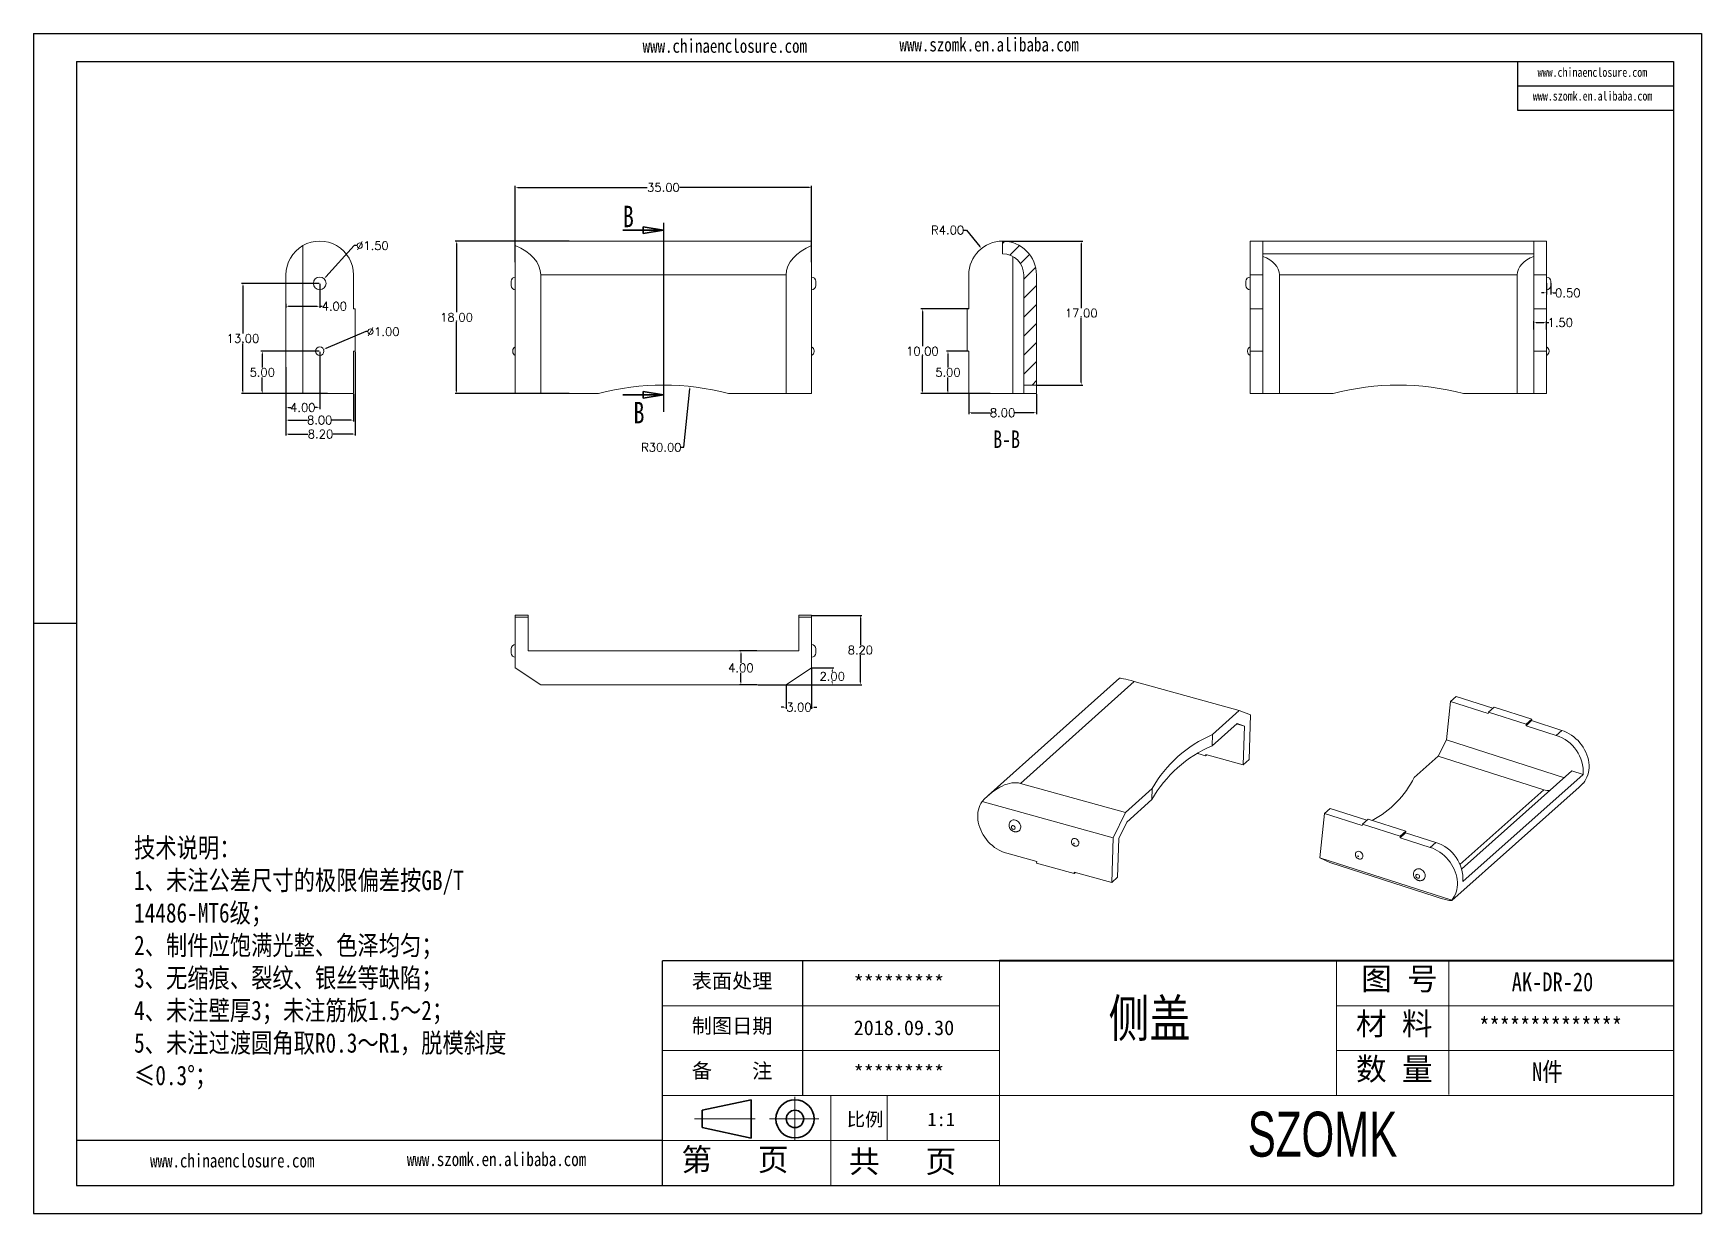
# Model space of a CAD drawing. Header units: inches. Extents: x 3261 to 5228, y 1126 to 1502.
# Drawn here: x 4699.9 to 4896.9, y 1125.7 to 1265 of the extents above; entities that cross this region are included whole.
import ezdxf

# ---------------------------------------------------------------- set-up
doc = ezdxf.new("R2010")
doc.units = ezdxf.units.IN
doc.header["$LTSCALE"] = 15
doc.linetypes.add('CENTER2', pattern=[28.575, 19.05, -3.175, 3.175, -3.175])
doc.layers.add('文字', color=81, linetype='Continuous')
for name, color, linetype, lineweight in [('粗实线', 7, 'Continuous', 30), ('细实线', 3, 'Continuous', 9), ('细点划线', 2, 'CENTER2', 9)]:
    doc.layers.add(name, color=color, linetype=linetype, lineweight=lineweight)
doc.styles.add('SLDTEXTSTYLE0', font='TXT', dxfattribs={"width": 0.75})
doc.styles.get("Standard").update_dxf_attribs({"font": 'txt', "bigfont": 'gbcbig.shx'})
doc.styles.add('宋体', font='', dxfattribs={"width": 0.8, "height": 3.5})
doc.styles.add('长仿宋', font='', dxfattribs={"width": 0.7, "height": 4})
doc.styles.get('宋体').set_extended_font_data('SimSun')
doc.styles.get('长仿宋').set_extended_font_data('SimSun')
doc.dimstyles.new('1.5', dxfattribs={"dimtxt": 1, "dimasz": 0.3, "dimexe": 0.18, "dimexo": 0.0625, "dimgap": 0.09, "dimtad": 0, "dimtih": 1, "dimtoh": 1, "dimzin": 0, "dimdsep": 46, "dimtxsty": 'Standard', "dimcen": 0, "dimadec": 0, "dimazin": 2, "dimtfac": 1, "dimtofl": 0, "dimtmove": 0, "dimatfit": 3, "dimfxl": 1, "dimtolj": 1, "dimtzin": 0, "dimarcsym": 0})

# ---------------------------------------------------------------- blocks, each defined once
blk = doc.blocks.new('_CLOSED')
at = {"color": 0, "linetype": 'ByBlock', "lineweight": -2}
for p, q in [((-1, 0.166667), (0, 0)), ((-1, 0.166667), (-1, -0.166667)), ((0, 0), (-1, -0.166667)), ((0, 0), (-1, 0))]:
    blk.add_line(p, q, dxfattribs=at)
blk = doc.blocks.new('*D128')
at = {"color": 0, "lineweight": -2}
for p, q in [((4776.68, 1216.13), (4777.4, 1223.02)), ((4776.38, 1216.13), (4776.68, 1216.13))]:
    blk.add_line(p, q, dxfattribs=at)
at = {"color": 0}
blk.add_solid([(4777.35, 1223.02), (4777.45, 1223.01), (4777.43, 1223.32)], dxfattribs=at)
at = {"layer": 'Defpoints', "color": 0}
for p in [(4777.43, 1223.32), (4774.29, 1193.48)]:
    blk.add_point(p, dxfattribs=at)
at = {"color": 0, "insert": (4774.04, 1216.13), "char_height": 1, "attachment_point": 5}
blk.add_mtext('\\A1;R30.00', dxfattribs=at)
blk = doc.blocks.new('*D130')
at = {"color": 0, "lineweight": -2}
for p, q in [((4763.14, 1240.48), (4749.67, 1240.48)), ((4749.85, 1240.18), (4749.85, 1232.07)), ((4749.85, 1222.78), (4749.85, 1230.89)), ((4763.14, 1222.48), (4749.67, 1222.48))]:
    blk.add_line(p, q, dxfattribs=at)
at = {"color": 0}
for points in [[(4749.8, 1240.18), (4749.9, 1240.18), (4749.85, 1240.48)], [(4749.8, 1222.78), (4749.9, 1222.78), (4749.85, 1222.48)]]:
    blk.add_solid(points, dxfattribs=at)
at = {"layer": 'Defpoints', "color": 0}
for p in [(4749.85, 1240.48), (4763.2, 1240.48), (4763.2, 1222.48)]:
    blk.add_point(p, dxfattribs=at)
at = {"color": 0, "insert": (4749.85, 1231.48), "char_height": 1, "attachment_point": 5}
blk.add_mtext('\\A1;18.00', dxfattribs=at)
blk = doc.blocks.new('*D131')
at = {"color": 0, "lineweight": -2}
for p, q in [((4756.79, 1238), (4756.79, 1247)), ((4757.09, 1246.82), (4772.37, 1246.82)), ((4791.49, 1246.82), (4776.21, 1246.82)), ((4791.79, 1238), (4791.79, 1247))]:
    blk.add_line(p, q, dxfattribs=at)
at = {"color": 0}
for points in [[(4757.09, 1246.87), (4757.09, 1246.77), (4756.79, 1246.82)], [(4791.49, 1246.87), (4791.49, 1246.77), (4791.79, 1246.82)]]:
    blk.add_solid(points, dxfattribs=at)
at = {"layer": 'Defpoints', "color": 0}
for p in [(4791.79, 1246.82), (4756.79, 1237.94), (4791.79, 1237.94)]:
    blk.add_point(p, dxfattribs=at)
at = {"color": 0, "insert": (4774.29, 1246.82), "char_height": 1, "attachment_point": 5}
blk.add_mtext('\\A1;35.00', dxfattribs=at)
blk = doc.blocks.new('*D132')
at = {"color": 0, "lineweight": -2}
for p, q in [((4810.35, 1222.42), (4810.35, 1220.03)), ((4818.35, 1222.42), (4818.35, 1220.03)), ((4810.65, 1220.21), (4812.93, 1220.21)), ((4818.05, 1220.21), (4815.78, 1220.21))]:
    blk.add_line(p, q, dxfattribs=at)
at = {"color": 0}
for points in [[(4810.65, 1220.26), (4810.65, 1220.16), (4810.35, 1220.21)], [(4818.05, 1220.26), (4818.05, 1220.16), (4818.35, 1220.21)]]:
    blk.add_solid(points, dxfattribs=at)
at = {"layer": 'Defpoints', "color": 0}
for p in [(4810.35, 1222.48), (4818.35, 1222.48), (4818.35, 1220.21)]:
    blk.add_point(p, dxfattribs=at)
at = {"color": 0, "insert": (4814.35, 1220.21), "char_height": 1, "attachment_point": 5}
blk.add_mtext('\\A1;8.00', dxfattribs=at)
blk = doc.blocks.new('*D133')
at = {"color": 0, "lineweight": -2}
for p, q in [((4814.42, 1240.48), (4823.82, 1240.48)), ((4823.64, 1240.18), (4823.64, 1232.57)), ((4823.64, 1223.78), (4823.64, 1231.39)), ((4818.42, 1223.48), (4823.82, 1223.48))]:
    blk.add_line(p, q, dxfattribs=at)
at = {"color": 0}
for points in [[(4823.59, 1240.18), (4823.69, 1240.18), (4823.64, 1240.48)], [(4823.59, 1223.78), (4823.69, 1223.78), (4823.64, 1223.48)]]:
    blk.add_solid(points, dxfattribs=at)
at = {"layer": 'Defpoints', "color": 0}
for p in [(4814.35, 1240.48), (4823.64, 1240.48), (4818.35, 1223.48)]:
    blk.add_point(p, dxfattribs=at)
at = {"color": 0, "insert": (4823.64, 1231.98), "char_height": 1, "attachment_point": 5}
blk.add_mtext('\\A1;17.00', dxfattribs=at)
blk = doc.blocks.new('*D134')
at = {"color": 0, "lineweight": -2}
for p, q in [((4810.29, 1227.48), (4807.72, 1227.48)), ((4807.9, 1227.18), (4807.9, 1225.57)), ((4807.9, 1222.78), (4807.9, 1224.39)), ((4811.14, 1222.48), (4807.72, 1222.48))]:
    blk.add_line(p, q, dxfattribs=at)
at = {"color": 0}
for points in [[(4807.85, 1227.18), (4807.95, 1227.18), (4807.9, 1227.48)], [(4807.85, 1222.78), (4807.95, 1222.78), (4807.9, 1222.48)]]:
    blk.add_solid(points, dxfattribs=at)
at = {"layer": 'Defpoints', "color": 0}
for p in [(4810.35, 1227.48), (4807.9, 1222.48), (4811.2, 1222.48)]:
    blk.add_point(p, dxfattribs=at)
at = {"color": 0, "insert": (4807.9, 1224.98), "char_height": 1, "attachment_point": 5}
blk.add_mtext('\\A1;5.00', dxfattribs=at)
blk = doc.blocks.new('*D135')
at = {"color": 0, "lineweight": -2}
for p, q in [((4810.29, 1232.48), (4804.7, 1232.48)), ((4804.88, 1232.18), (4804.88, 1228.07)), ((4804.88, 1222.78), (4804.88, 1226.89)), ((4812.89, 1222.48), (4804.7, 1222.48))]:
    blk.add_line(p, q, dxfattribs=at)
at = {"color": 0}
for points in [[(4804.83, 1232.18), (4804.93, 1232.18), (4804.88, 1232.48)], [(4804.83, 1222.78), (4804.93, 1222.78), (4804.88, 1222.48)]]:
    blk.add_solid(points, dxfattribs=at)
at = {"layer": 'Defpoints', "color": 0}
for p in [(4804.88, 1232.48), (4810.35, 1232.48), (4812.95, 1222.48)]:
    blk.add_point(p, dxfattribs=at)
at = {"color": 0, "insert": (4804.88, 1227.48), "char_height": 1, "attachment_point": 5}
blk.add_mtext('\\A1;10.00', dxfattribs=at)
blk = doc.blocks.new('*D136')
at = {"color": 0, "lineweight": -2}
for p, q in [((4809.79, 1241.77), (4810.09, 1241.77)), ((4810.09, 1241.77), (4811.66, 1239.83))]:
    blk.add_line(p, q, dxfattribs=at)
at = {"color": 0}
blk.add_solid([(4811.7, 1239.86), (4811.62, 1239.8), (4811.84, 1239.6)], dxfattribs=at)
at = {"layer": 'Defpoints', "color": 0}
for p in [(4811.84, 1239.6), (4814.35, 1236.48)]:
    blk.add_point(p, dxfattribs=at)
at = {"color": 0, "insert": (4807.86, 1241.77), "char_height": 1, "attachment_point": 5}
blk.add_mtext('\\A1;R4.00', dxfattribs=at)
blk = doc.blocks.new('*D137')
at = {"color": 0, "lineweight": -2}
for p, q in [((4737.77, 1239.94), (4734.39, 1236.25)), ((4738.07, 1239.94), (4737.77, 1239.94))]:
    blk.add_line(p, q, dxfattribs=at)
at = {"color": 0}
blk.add_solid([(4734.36, 1236.29), (4734.43, 1236.22), (4734.19, 1236.03)], dxfattribs=at)
at = {"layer": 'Defpoints', "color": 0}
for p in [(4734.19, 1236.03), (4733.18, 1234.93)]:
    blk.add_point(p, dxfattribs=at)
at = {"color": 0, "insert": (4739.91, 1239.94), "char_height": 1, "attachment_point": 5}
blk.add_mtext('\\A1;∅1.50', dxfattribs=at)
blk = doc.blocks.new('*D138')
at = {"color": 0, "lineweight": -2}
for p, q in [((4739.12, 1229.79), (4734.42, 1227.79)), ((4739.42, 1229.79), (4739.12, 1229.79))]:
    blk.add_line(p, q, dxfattribs=at)
at = {"color": 0}
blk.add_solid([(4734.4, 1227.84), (4734.44, 1227.75), (4734.14, 1227.68)], dxfattribs=at)
at = {"layer": 'Defpoints', "color": 0}
for p in [(4733.22, 1227.28), (4734.14, 1227.68)]:
    blk.add_point(p, dxfattribs=at)
at = {"color": 0, "insert": (4741.18, 1229.79), "char_height": 1, "attachment_point": 5}
blk.add_mtext('\\A1;∅1.00', dxfattribs=at)
blk = doc.blocks.new('*D139')
at = {"color": 0, "lineweight": -2}
for p, q in [((4733.62, 1227.48), (4726.72, 1227.48)), ((4726.9, 1227.18), (4726.9, 1225.57)), ((4726.9, 1222.78), (4726.9, 1224.39)), ((4734.62, 1222.48), (4726.72, 1222.48))]:
    blk.add_line(p, q, dxfattribs=at)
at = {"color": 0}
for points in [[(4726.85, 1227.18), (4726.95, 1227.18), (4726.9, 1227.48)], [(4726.85, 1222.78), (4726.95, 1222.78), (4726.9, 1222.48)]]:
    blk.add_solid(points, dxfattribs=at)
at = {"layer": 'Defpoints', "color": 0}
for p in [(4726.9, 1227.48), (4733.68, 1227.48), (4734.68, 1222.48)]:
    blk.add_point(p, dxfattribs=at)
at = {"color": 0, "insert": (4726.9, 1224.98), "char_height": 1, "attachment_point": 5}
blk.add_mtext('\\A1;5.00', dxfattribs=at)
blk = doc.blocks.new('*D140')
at = {"color": 0, "lineweight": -2}
for p, q in [((4733.62, 1235.48), (4724.44, 1235.48)), ((4724.62, 1235.18), (4724.62, 1229.57)), ((4724.62, 1222.78), (4724.62, 1228.39)), ((4734.56, 1222.48), (4724.44, 1222.48))]:
    blk.add_line(p, q, dxfattribs=at)
at = {"color": 0}
for points in [[(4724.57, 1235.18), (4724.67, 1235.18), (4724.62, 1235.48)], [(4724.57, 1222.78), (4724.67, 1222.78), (4724.62, 1222.48)]]:
    blk.add_solid(points, dxfattribs=at)
at = {"layer": 'Defpoints', "color": 0}
for p in [(4724.62, 1235.48), (4733.68, 1235.48), (4734.63, 1222.48)]:
    blk.add_point(p, dxfattribs=at)
at = {"color": 0, "insert": (4724.62, 1228.98), "char_height": 1, "attachment_point": 5}
blk.add_mtext('\\A1;13.00', dxfattribs=at)
blk = doc.blocks.new('*D141')
at = {"color": 0, "lineweight": -2}
for p, q in [((4733.68, 1227.42), (4733.68, 1220.65)), ((4729.68, 1225.61), (4729.68, 1220.65)), ((4729.98, 1220.83), (4730.26, 1220.83)), ((4733.38, 1220.83), (4733.11, 1220.83))]:
    blk.add_line(p, q, dxfattribs=at)
at = {"color": 0}
for points in [[(4729.98, 1220.88), (4729.98, 1220.78), (4729.68, 1220.83)], [(4733.38, 1220.88), (4733.38, 1220.78), (4733.68, 1220.83)]]:
    blk.add_solid(points, dxfattribs=at)
at = {"layer": 'Defpoints', "color": 0}
for p in [(4733.68, 1227.48), (4729.68, 1225.68), (4729.68, 1220.83)]:
    blk.add_point(p, dxfattribs=at)
at = {"color": 0, "insert": (4731.68, 1220.83), "char_height": 1, "attachment_point": 5}
blk.add_mtext('\\A1;4.00', dxfattribs=at)
blk = doc.blocks.new('*D142')
at = {"color": 0, "lineweight": -2}
for p, q in [((4733.68, 1235.42), (4733.68, 1232.61)), ((4729.68, 1233.09), (4729.68, 1232.61)), ((4729.98, 1232.79), (4733.38, 1232.79)), ((4733.68, 1232.79), (4733.98, 1232.79))]:
    blk.add_line(p, q, dxfattribs=at)
at = {"color": 0}
for points in [[(4729.98, 1232.84), (4729.98, 1232.74), (4729.68, 1232.79)], [(4733.38, 1232.84), (4733.38, 1232.74), (4733.68, 1232.79)]]:
    blk.add_solid(points, dxfattribs=at)
at = {"layer": 'Defpoints', "color": 0}
for p in [(4733.68, 1235.48), (4729.68, 1233.15), (4729.68, 1232.79)]:
    blk.add_point(p, dxfattribs=at)
at = {"color": 0, "insert": (4735.41, 1232.79), "char_height": 1, "attachment_point": 5}
blk.add_mtext('\\A1;4.00', dxfattribs=at)
blk = doc.blocks.new('*D143')
at = {"color": 0, "lineweight": -2}
for p, q in [((4737.88, 1227.42), (4737.88, 1217.51)), ((4729.68, 1225.55), (4729.68, 1217.51)), ((4729.98, 1217.69), (4732.28, 1217.69)), ((4737.58, 1217.69), (4735.29, 1217.69))]:
    blk.add_line(p, q, dxfattribs=at)
at = {"color": 0}
for points in [[(4729.98, 1217.74), (4729.98, 1217.64), (4729.68, 1217.69)], [(4737.58, 1217.74), (4737.58, 1217.64), (4737.88, 1217.69)]]:
    blk.add_solid(points, dxfattribs=at)
at = {"layer": 'Defpoints', "color": 0}
for p in [(4737.88, 1227.48), (4729.68, 1225.61), (4729.68, 1217.69)]:
    blk.add_point(p, dxfattribs=at)
at = {"color": 0, "insert": (4733.78, 1217.69), "char_height": 1, "attachment_point": 5}
blk.add_mtext('\\A1;8.20', dxfattribs=at)
blk = doc.blocks.new('*D144')
at = {"color": 0, "lineweight": -2}
for p, q in [((4729.68, 1223.07), (4729.68, 1219.16)), ((4737.68, 1222.42), (4737.68, 1219.16)), ((4729.98, 1219.34), (4732.26, 1219.34)), ((4737.38, 1219.34), (4735.11, 1219.34))]:
    blk.add_line(p, q, dxfattribs=at)
at = {"color": 0}
for points in [[(4729.98, 1219.39), (4729.98, 1219.29), (4729.68, 1219.34)], [(4737.38, 1219.39), (4737.38, 1219.29), (4737.68, 1219.34)]]:
    blk.add_solid(points, dxfattribs=at)
at = {"layer": 'Defpoints', "color": 0}
for p in [(4729.68, 1223.13), (4737.68, 1222.48), (4729.68, 1219.34)]:
    blk.add_point(p, dxfattribs=at)
at = {"color": 0, "insert": (4733.68, 1219.34), "char_height": 1, "attachment_point": 5}
blk.add_mtext('\\A1;8.00', dxfattribs=at)
blk = doc.blocks.new('*D145')
at = {"color": 0, "lineweight": -2}
for p, q in [((4791.79, 1190.03), (4791.79, 1185.27)), ((4788.79, 1188.03), (4788.79, 1185.27)), ((4788.49, 1185.45), (4788.19, 1185.45)), ((4792.09, 1185.45), (4792.39, 1185.45))]:
    blk.add_line(p, q, dxfattribs=at)
at = {"color": 0}
for points in [[(4788.49, 1185.5), (4788.49, 1185.4), (4788.79, 1185.45)], [(4792.09, 1185.5), (4792.09, 1185.4), (4791.79, 1185.45)]]:
    blk.add_solid(points, dxfattribs=at)
at = {"layer": 'Defpoints', "color": 0}
for p in [(4791.79, 1190.09), (4788.79, 1188.09), (4791.79, 1185.45)]:
    blk.add_point(p, dxfattribs=at)
at = {"color": 0, "insert": (4790.29, 1185.45), "char_height": 1, "attachment_point": 5}
blk.add_mtext('\\A1;3.00', dxfattribs=at)
blk = doc.blocks.new('*D147')
at = {"color": 0, "lineweight": -2}
for p, q in [((4791.85, 1190.09), (4794.41, 1190.09)), ((4794.23, 1189.79), (4794.23, 1189.68)), ((4794.23, 1188.39), (4794.23, 1188.5)), ((4788.52, 1188.09), (4794.41, 1188.09))]:
    blk.add_line(p, q, dxfattribs=at)
at = {"color": 0}
for points in [[(4794.18, 1189.79), (4794.28, 1189.79), (4794.23, 1190.09)], [(4794.18, 1188.39), (4794.28, 1188.39), (4794.23, 1188.09)]]:
    blk.add_solid(points, dxfattribs=at)
at = {"layer": 'Defpoints', "color": 0}
for p in [(4791.79, 1190.09), (4788.46, 1188.09), (4794.23, 1188.09)]:
    blk.add_point(p, dxfattribs=at)
at = {"color": 0, "insert": (4794.23, 1189.09), "char_height": 1, "attachment_point": 5}
blk.add_mtext('\\A1;2.00', dxfattribs=at)
blk = doc.blocks.new('*D148')
at = {"color": 0, "lineweight": -2}
for p, q in [((4785.34, 1192.09), (4783.26, 1192.09)), ((4783.44, 1191.79), (4783.44, 1190.68)), ((4783.44, 1188.39), (4783.44, 1189.5)), ((4785.34, 1188.09), (4783.26, 1188.09))]:
    blk.add_line(p, q, dxfattribs=at)
at = {"color": 0}
for points in [[(4783.39, 1191.79), (4783.49, 1191.79), (4783.44, 1192.09)], [(4783.39, 1188.39), (4783.49, 1188.39), (4783.44, 1188.09)]]:
    blk.add_solid(points, dxfattribs=at)
at = {"layer": 'Defpoints', "color": 0}
for p in [(4783.44, 1192.09), (4785.4, 1192.09), (4785.4, 1188.09)]:
    blk.add_point(p, dxfattribs=at)
at = {"color": 0, "insert": (4783.44, 1190.09), "char_height": 1, "attachment_point": 5}
blk.add_mtext('\\A1;4.00', dxfattribs=at)
blk = doc.blocks.new('*D149')
at = {"color": 0, "lineweight": -2}
for p, q in [((4791.83, 1196.29), (4797.73, 1196.29)), ((4797.55, 1195.99), (4797.55, 1192.78)), ((4797.55, 1188.39), (4797.55, 1191.6)), ((4785.46, 1188.09), (4797.73, 1188.09))]:
    blk.add_line(p, q, dxfattribs=at)
at = {"color": 0}
for points in [[(4797.5, 1195.99), (4797.6, 1195.99), (4797.55, 1196.29)], [(4797.5, 1188.39), (4797.6, 1188.39), (4797.55, 1188.09)]]:
    blk.add_solid(points, dxfattribs=at)
at = {"layer": 'Defpoints', "color": 0}
for p in [(4791.77, 1196.29), (4797.55, 1196.29), (4785.4, 1188.09)]:
    blk.add_point(p, dxfattribs=at)
at = {"color": 0, "insert": (4797.55, 1192.19), "char_height": 1, "attachment_point": 5}
blk.add_mtext('\\A1;8.20', dxfattribs=at)
blk = doc.blocks.new('*D150')
at = {"color": 0, "lineweight": -2}
for p, q in [((4877.1, 1230.04), (4877.1, 1231.04)), ((4877.4, 1230.86), (4878.3, 1230.86)), ((4878.6, 1230.04), (4878.6, 1231.04)), ((4878.6, 1230.86), (4878.9, 1230.86))]:
    blk.add_line(p, q, dxfattribs=at)
at = {"color": 0}
for points in [[(4877.4, 1230.91), (4877.4, 1230.81), (4877.1, 1230.86)], [(4878.3, 1230.91), (4878.3, 1230.81), (4878.6, 1230.86)]]:
    blk.add_solid(points, dxfattribs=at)
at = {"layer": 'Defpoints', "color": 0}
for p in [(4877.1, 1229.98), (4878.6, 1230.86), (4878.6, 1229.98)]:
    blk.add_point(p, dxfattribs=at)
at = {"color": 0, "insert": (4880.24, 1230.86), "char_height": 1, "attachment_point": 5}
blk.add_mtext('\\A1;1.50', dxfattribs=at)
blk = doc.blocks.new('*D151')
at = {"color": 0, "lineweight": -2}
for p, q in [((4878.3, 1234.37), (4878, 1234.37)), ((4878.6, 1235.52), (4878.6, 1234.19)), ((4879.1, 1235.52), (4879.1, 1234.19)), ((4879.4, 1234.37), (4879.7, 1234.37))]:
    blk.add_line(p, q, dxfattribs=at)
at = {"color": 0}
for points in [[(4878.3, 1234.42), (4878.3, 1234.32), (4878.6, 1234.37)], [(4879.4, 1234.42), (4879.4, 1234.32), (4879.1, 1234.37)]]:
    blk.add_solid(points, dxfattribs=at)
at = {"layer": 'Defpoints', "color": 0}
for p in [(4878.6, 1235.58), (4879.1, 1235.58), (4879.1, 1234.37)]:
    blk.add_point(p, dxfattribs=at)
at = {"color": 0, "insert": (4881.12, 1234.37), "char_height": 1, "attachment_point": 5}
blk.add_mtext('\\A1;0.50', dxfattribs=at)

msp = doc.modelspace()

# ---------------------------------------------------------------- hatches: boundary and pattern name
at = {"linetype": 'Continuous', "lineweight": 0}
h = msp.add_hatch(dxfattribs=at)
h.set_pattern_fill('ANSI31', color=4, scale=0.5, style=0)
edge = h.paths.add_edge_path(flags=0)
edge.add_arc((4814.354, 1236.48), 4, 0, 90)
edge.add_line((4814.354, 1240.48), (4814.354, 1238.98))
edge.add_arc((4814.354, 1236.48), 2.5, 0, 90, ccw=False)
edge.add_line((4816.854, 1236.48), (4816.854, 1223.48))
edge.add_line((4816.854, 1223.48), (4818.354, 1223.48))
edge.add_line((4818.354, 1223.48), (4818.354, 1236.48))

# ---------------------------------------------------------------- linework, layer by layer
for p, q in [((4699.857, 1265.003), (4896.932, 1265.003)), ((4699.857, 1265.003), (4699.857, 1125.657)), ((4896.932, 1265.003), (4896.932, 1125.657)), ((4704.956, 1261.685), (4893.614, 1261.685)), ((4704.956, 1261.685), (4704.956, 1128.974)), ((4875.182, 1261.685), (4875.182, 1255.925)), ((4893.614, 1261.685), (4893.614, 1128.974)), ((4875.182, 1258.805), (4893.614, 1258.805)), ((4875.182, 1255.925), (4893.614, 1255.925)), ((4704.956, 1195.33), (4699.857, 1195.33)), ((4699.857, 1190.169), (4699.857, 1125.657)), ((4813.988, 1155.516), (4774.175, 1155.516)), ((4774.175, 1128.974), (4774.175, 1155.516)), ((4790.764, 1139.591), (4790.764, 1155.516)), ((4774.175, 1134.283), (4704.956, 1134.283)), ((4704.956, 1128.974), (4893.614, 1128.974)), ((4699.857, 1125.657), (4896.932, 1125.657)), ((4699.857, 1125.657), (4791.095, 1125.657))]:
    msp.add_line(p, q)
at = {"color": 7, "linetype": 'Continuous', "lineweight": 30}
for p, q in [((4769.492, 1241.776), (4774.292, 1241.776)), ((4769.492, 1222.32), (4774.292, 1222.32))]:
    msp.add_line(p, q, dxfattribs=at)
at = {"color": 1}
msp.add_line((4774.292, 1242.64), (4774.292, 1220.32), dxfattribs=at)
at = {"color": 7, "linetype": 'Continuous', "lineweight": 15}
for p, q in [((4731.682, 1239.944), (4731.682, 1222.48)), ((4758.292, 1240.48), (4756.792, 1240.48)), ((4756.792, 1239.944), (4756.792, 1240.48)), ((4756.792, 1222.48), (4756.792, 1239.944)), ((4790.292, 1240.48), (4758.292, 1240.48)), ((4791.792, 1240.48), (4790.292, 1240.48)), ((4791.792, 1240.48), (4791.792, 1239.944)), ((4791.792, 1239.944), (4791.792, 1222.48)), ((4814.354, 1240.48), (4814.354, 1238.98)), ((4845.101, 1240.48), (4843.601, 1240.48)), ((4843.601, 1236.48), (4843.601, 1240.48)), ((4845.101, 1240.48), (4877.101, 1240.48)), ((4845.101, 1240.48), (4845.101, 1236.48)), ((4878.601, 1240.48), (4877.101, 1240.48)), ((4877.101, 1236.48), (4877.101, 1240.48)), ((4878.601, 1240.48), (4878.601, 1236.48)), ((4815.551, 1238.675), (4815.551, 1222.48)), ((4845.101, 1238.98), (4877.101, 1238.98)), ((4729.682, 1222.48), (4729.682, 1236.48)), ((4737.682, 1232.48), (4737.682, 1236.48)), ((4756.292, 1235.48), (4756.292, 1235.73)), ((4759.792, 1236.48), (4759.792, 1222.48)), ((4788.792, 1236.48), (4759.792, 1236.48)), ((4788.792, 1222.48), (4788.792, 1236.48)), ((4792.292, 1235.73), (4792.292, 1235.23)), ((4810.354, 1232.48), (4810.354, 1236.48)), ((4816.854, 1236.48), (4816.854, 1223.48)), ((4818.354, 1236.48), (4818.354, 1223.48)), ((4843.101, 1235.48), (4843.101, 1235.73)), ((4845.101, 1236.48), (4843.601, 1236.48)), ((4843.601, 1232.48), (4843.601, 1236.48)), ((4845.101, 1232.48), (4845.101, 1236.48)), ((4847.055, 1236.48), (4875.147, 1236.48)), ((4847.055, 1222.48), (4847.055, 1236.48)), ((4875.147, 1236.48), (4875.147, 1222.48)), ((4878.601, 1236.48), (4877.101, 1236.48)), ((4877.101, 1236.48), (4877.101, 1232.48)), ((4878.601, 1236.48), (4878.601, 1232.48)), ((4879.101, 1235.73), (4879.101, 1235.23)), ((4756.292, 1235.23), (4756.292, 1235.48)), ((4843.101, 1235.23), (4843.101, 1235.48)), ((4737.882, 1232.48), (4737.682, 1232.48)), ((4737.882, 1232.48), (4737.882, 1227.48)), ((4810.154, 1227.48), (4810.154, 1232.48)), ((4810.154, 1232.48), (4810.354, 1232.48)), ((4843.601, 1232.48), (4843.601, 1227.48)), ((4845.101, 1232.48), (4843.601, 1232.48)), ((4845.101, 1227.48), (4845.101, 1232.48)), ((4877.101, 1232.48), (4878.601, 1232.48)), ((4877.101, 1227.48), (4877.101, 1232.48)), ((4878.601, 1232.48), (4878.601, 1227.48)), ((4737.682, 1222.48), (4737.682, 1227.48)), ((4737.882, 1227.48), (4737.682, 1227.48)), ((4756.492, 1227.48), (4756.492, 1227.522)), ((4756.492, 1227.439), (4756.492, 1227.48)), ((4792.092, 1227.522), (4792.092, 1227.439)), ((4810.154, 1227.48), (4810.354, 1227.48)), ((4810.354, 1222.48), (4810.354, 1227.48)), ((4843.301, 1227.48), (4843.301, 1227.522)), ((4843.301, 1227.439), (4843.301, 1227.48)), ((4843.601, 1227.48), (4845.101, 1227.48)), ((4843.601, 1222.48), (4843.601, 1227.48)), ((4845.101, 1222.48), (4845.101, 1227.48)), ((4878.601, 1227.48), (4877.101, 1227.48)), ((4877.101, 1227.48), (4877.101, 1222.48)), ((4878.601, 1227.48), (4878.601, 1222.48)), ((4878.901, 1227.522), (4878.901, 1227.439)), ((4731.682, 1222.48), (4729.682, 1222.48)), ((4731.682, 1222.48), (4737.682, 1222.48)), ((4759.792, 1222.48), (4756.792, 1222.48)), ((4759.792, 1222.48), (4766.61, 1222.48)), ((4781.973, 1222.48), (4788.792, 1222.48)), ((4791.792, 1222.48), (4788.792, 1222.48)), ((4815.551, 1222.48), (4810.354, 1222.48)), ((4815.551, 1222.48), (4816.854, 1222.48)), ((4818.354, 1223.48), (4816.854, 1223.48)), ((4816.854, 1223.48), (4816.854, 1222.48)), ((4818.354, 1222.48), (4816.854, 1222.48)), ((4818.354, 1222.48), (4818.354, 1223.48)), ((4845.101, 1222.48), (4843.601, 1222.48)), ((4845.101, 1222.48), (4847.055, 1222.48)), ((4853.42, 1222.48), (4847.055, 1222.48)), ((4875.147, 1222.48), (4868.782, 1222.48)), ((4875.147, 1222.48), (4877.101, 1222.48)), ((4878.601, 1222.48), (4877.101, 1222.48)), ((4758.292, 1196.295), (4756.792, 1196.295)), ((4756.792, 1196.295), (4756.792, 1196.095)), ((4758.292, 1196.295), (4758.292, 1196.095)), ((4790.292, 1196.295), (4791.792, 1196.295)), ((4790.292, 1196.295), (4790.292, 1196.095)), ((4791.792, 1196.295), (4791.792, 1196.095)), ((4756.792, 1196.095), (4758.292, 1196.095)), ((4756.792, 1190.095), (4756.792, 1196.095)), ((4758.292, 1196.095), (4758.292, 1192.095)), ((4790.292, 1192.095), (4790.292, 1196.095)), ((4790.292, 1196.095), (4791.792, 1196.095)), ((4791.792, 1196.095), (4791.792, 1190.095)), ((4756.292, 1191.845), (4756.292, 1192.345)), ((4792.292, 1192.345), (4792.292, 1191.845)), ((4790.292, 1192.095), (4758.292, 1192.095)), ((4759.792, 1188.095), (4756.792, 1190.095)), ((4791.792, 1190.095), (4788.792, 1188.095)), ((4828.146, 1188.864), (4812.663, 1175.019)), ((4829.909, 1188.478), (4816.461, 1176.452)), ((4842.306, 1185.043), (4829.909, 1188.478)), ((4788.792, 1188.095), (4759.792, 1188.095)), ((4867.271, 1186.126), (4867.938, 1186.718)), ((4867.938, 1186.718), (4872.263, 1185.33)), ((4839.144, 1182.215), (4842.306, 1185.043)), ((4843.64, 1184.534), (4842.306, 1185.043)), ((4843.64, 1184.534), (4843.469, 1179.277)), ((4866.799, 1181.588), (4867.271, 1186.126)), ((4867.271, 1186.126), (4871.728, 1184.696)), ((4871.746, 1184.871), (4871.728, 1184.696)), ((4872.412, 1185.463), (4871.746, 1184.871)), ((4871.746, 1184.871), (4876.202, 1183.441)), ((4876.868, 1184.033), (4872.412, 1185.463)), ((4839.101, 1180.901), (4842.053, 1183.54)), ((4841.975, 1183.471), (4842.922, 1183.209)), ((4842.922, 1183.209), (4842.053, 1183.54)), ((4842.922, 1183.209), (4842.774, 1178.655)), ((4876.184, 1183.267), (4876.85, 1183.859)), ((4876.202, 1183.441), (4876.184, 1183.267)), ((4876.184, 1183.267), (4879.749, 1182.123)), ((4876.202, 1183.441), (4876.868, 1184.033)), ((4876.868, 1184.033), (4876.85, 1183.859)), ((4876.85, 1183.859), (4880.415, 1182.715)), ((4879.749, 1182.123), (4880.415, 1182.715)), ((4839.144, 1182.215), (4839.101, 1180.901)), ((4866.799, 1181.588), (4865.812, 1179.679)), ((4880.72, 1177.122), (4866.799, 1181.588)), ((4838.34, 1179.706), (4837.401, 1179.966)), ((4838.34, 1179.706), (4838.346, 1179.881)), ((4838.491, 1179.841), (4838.34, 1179.706)), ((4842.774, 1178.655), (4838.346, 1179.881)), ((4842.774, 1178.655), (4843.469, 1179.277)), ((4862.984, 1177.166), (4865.812, 1179.679)), ((4865.812, 1179.679), (4878.289, 1175.676)), ((4881.613, 1177.915), (4868.583, 1166.337)), ((4882.95, 1177.487), (4868.732, 1164.853)), ((4882.95, 1177.487), (4881.613, 1177.915)), ((4816.461, 1176.452), (4828.858, 1173.017)), ((4828.858, 1173.017), (4832.02, 1175.845)), ((4831.977, 1174.531), (4832.02, 1175.845)), ((4867.404, 1162.633), (4882.462, 1176.014)), ((4827.41, 1170.021), (4811.945, 1174.305)), ((4828.858, 1173.017), (4827.41, 1170.021)), ((4829.026, 1171.891), (4831.977, 1174.531)), ((4851.842, 1167.661), (4852.387, 1172.899)), ((4852.387, 1172.899), (4853.054, 1173.492)), ((4856.843, 1171.47), (4852.387, 1172.899)), ((4857.379, 1172.104), (4853.054, 1173.492)), ((4829.026, 1171.891), (4828.083, 1169.939)), ((4856.862, 1171.645), (4856.843, 1171.47)), ((4856.862, 1171.645), (4857.528, 1172.237)), ((4861.318, 1170.215), (4856.862, 1171.645)), ((4857.528, 1172.237), (4861.984, 1170.807)), ((4861.966, 1170.632), (4861.3, 1170.04)), ((4861.984, 1170.807), (4861.318, 1170.215)), ((4861.984, 1170.807), (4861.966, 1170.632)), ((4865.531, 1169.489), (4861.966, 1170.632)), ((4827.41, 1170.021), (4827.239, 1164.763)), ((4828.083, 1169.939), (4827.934, 1165.385)), ((4861.318, 1170.215), (4861.3, 1170.04)), ((4864.865, 1168.897), (4861.3, 1170.04)), ((4864.865, 1168.897), (4865.531, 1169.489)), ((4814.842, 1168.198), (4818.384, 1167.217)), ((4818.378, 1167.041), (4818.384, 1167.217)), ((4818.378, 1167.041), (4822.806, 1165.815)), ((4851.842, 1167.661), (4867.406, 1162.667)), ((4852.993, 1167.099), (4851.842, 1167.661)), ((4865.47, 1163.096), (4852.993, 1167.099)), ((4822.806, 1165.815), (4822.811, 1165.99)), ((4822.806, 1165.815), (4822.957, 1165.95)), ((4822.811, 1165.99), (4827.239, 1164.763)), ((4827.239, 1164.763), (4827.934, 1165.385))]:
    msp.add_line(p, q, dxfattribs=at)
at = {"color": 8, "linetype": 'Continuous', "lineweight": 15}
msp.add_line((4878.289, 1175.676), (4868.385, 1166.874), dxfattribs=at)
at = {"color": 7, "linetype": 'Continuous', "lineweight": 15, "flags": 128}
for points in [[(4880.415, 1182.715), (4880.712, 1182.607), (4881.005, 1182.475), (4881.29, 1182.321), (4881.567, 1182.145), (4881.834, 1181.948), (4882.088, 1181.732), (4882.327, 1181.499), (4882.551, 1181.249), (4882.757, 1180.986), (4882.944, 1180.71), (4883.111, 1180.423), (4883.256, 1180.128), (4883.379, 1179.827), (4883.479, 1179.522), (4883.554, 1179.214), (4883.605, 1178.907), (4883.631, 1178.601), (4883.632, 1178.3), (4883.608, 1178.006), (4883.559, 1177.72), (4883.485, 1177.445), (4883.387, 1177.182), (4883.266, 1176.933), (4883.122, 1176.701), (4882.957, 1176.486)], [(4811.945, 1174.305), (4811.799, 1174.083), (4811.675, 1173.845), (4811.575, 1173.591), (4811.498, 1173.324), (4811.445, 1173.045), (4811.417, 1172.758), (4811.413, 1172.462), (4811.435, 1172.162), (4811.481, 1171.858), (4811.552, 1171.553), (4811.646, 1171.249), (4811.764, 1170.949), (4811.904, 1170.654), (4812.065, 1170.366), (4812.247, 1170.087), (4812.448, 1169.82), (4812.666, 1169.566), (4812.9, 1169.327), (4813.149, 1169.104), (4813.411, 1168.9), (4813.683, 1168.716), (4813.964, 1168.552), (4814.252, 1168.411), (4814.546, 1168.292), (4814.842, 1168.198)], [(4815.342, 1172.018), (4815.387, 1172.053), (4815.49, 1172.106), (4815.607, 1172.135), (4815.732, 1172.138), (4815.862, 1172.115), (4815.992, 1172.066), (4816.115, 1171.994), (4816.228, 1171.902), (4816.326, 1171.792), (4816.405, 1171.67), (4816.463, 1171.539), (4816.497, 1171.405), (4816.505, 1171.274), (4816.488, 1171.149), (4816.446, 1171.036), (4816.381, 1170.94), (4816.341, 1170.898)], [(4815.616, 1171.469), (4815.54, 1171.477), (4815.472, 1171.458), (4815.421, 1171.413), (4815.392, 1171.349), (4815.39, 1171.273), (4815.414, 1171.194), (4815.461, 1171.122), (4815.527, 1171.065), (4815.602, 1171.031), (4815.678, 1171.024), (4815.746, 1171.043), (4815.797, 1171.088), (4815.826, 1171.152), (4815.828, 1171.228), (4815.804, 1171.307), (4815.757, 1171.379), (4815.692, 1171.435), (4815.616, 1171.469)], [(4822.486, 1169.659), (4822.487, 1169.67), (4822.516, 1169.765), (4822.569, 1169.845), (4822.642, 1169.904), (4822.732, 1169.94), (4822.833, 1169.95), (4822.939, 1169.933), (4823.045, 1169.891), (4823.144, 1169.826), (4823.23, 1169.742), (4823.298, 1169.643), (4823.344, 1169.536), (4823.366, 1169.426), (4823.363, 1169.32), (4823.334, 1169.225), (4823.282, 1169.145), (4823.208, 1169.086), (4823.118, 1169.05), (4823.042, 1169.04)], [(4822.787, 1169.407), (4822.773, 1169.408), (4822.761, 1169.404), (4822.752, 1169.394), (4822.749, 1169.381), (4822.752, 1169.366), (4822.759, 1169.352), (4822.771, 1169.341), (4822.785, 1169.334), (4822.799, 1169.333), (4822.811, 1169.337), (4822.82, 1169.347), (4822.823, 1169.36), (4822.821, 1169.375), (4822.813, 1169.389), (4822.801, 1169.4), (4822.787, 1169.407)], [(4867.406, 1162.667), (4867.572, 1162.882), (4867.715, 1163.115), (4867.837, 1163.363), (4867.935, 1163.626), (4868.008, 1163.902), (4868.057, 1164.187), (4868.082, 1164.482), (4868.081, 1164.783), (4868.055, 1165.088), (4868.004, 1165.396), (4867.928, 1165.703), (4867.829, 1166.009), (4867.706, 1166.31), (4867.56, 1166.605), (4867.394, 1166.891), (4867.207, 1167.167), (4867, 1167.431), (4866.777, 1167.68), (4866.537, 1167.914), (4866.283, 1168.129), (4866.017, 1168.326), (4865.74, 1168.502), (4865.454, 1168.657), (4865.162, 1168.789), (4864.865, 1168.897)], [(4856.343, 1167.822), (4856.357, 1167.821), (4856.37, 1167.825), (4856.379, 1167.834), (4856.384, 1167.847), (4856.382, 1167.862), (4856.375, 1167.876), (4856.364, 1167.888), (4856.35, 1167.895), (4856.336, 1167.897), (4856.323, 1167.893), (4856.313, 1167.884), (4856.309, 1167.871), (4856.311, 1167.856), (4856.317, 1167.842), (4856.329, 1167.83), (4856.343, 1167.822)], [(4856.525, 1168.414), (4856.63, 1168.367), (4856.727, 1168.297), (4856.809, 1168.209), (4856.872, 1168.108), (4856.912, 1167.998), (4856.928, 1167.888), (4856.917, 1167.783), (4856.88, 1167.689), (4856.821, 1167.612), (4856.741, 1167.556), (4856.646, 1167.524), (4856.568, 1167.518)], [(4863.365, 1165.274), (4863.442, 1165.263), (4863.513, 1165.279), (4863.569, 1165.321), (4863.603, 1165.384), (4863.611, 1165.46), (4863.592, 1165.54), (4863.548, 1165.614), (4863.485, 1165.673), (4863.41, 1165.711), (4863.333, 1165.722), (4863.262, 1165.706), (4863.206, 1165.664), (4863.172, 1165.601), (4863.164, 1165.525), (4863.183, 1165.445), (4863.227, 1165.371), (4863.29, 1165.312), (4863.365, 1165.274)], [(4863.678, 1166.345), (4863.807, 1166.29), (4863.928, 1166.213), (4864.038, 1166.115), (4864.131, 1166.001), (4864.203, 1165.875), (4864.253, 1165.742), (4864.279, 1165.607), (4864.278, 1165.476), (4864.252, 1165.352), (4864.201, 1165.241), (4864.128, 1165.148), (4864.106, 1165.127)]]:
    msp.add_lwpolyline(points, dxfattribs=at)
at = {"color": 7, "linetype": 'Continuous', "lineweight": 15}
for centre, radius in [((4733.682, 1235.48), 0.75), ((4733.682, 1227.48), 0.5)]:
    msp.add_circle(centre, radius, dxfattribs=at)
for centre, radius, start, end in [((4733.682, 1236.48), 4, 120, 180), ((4733.682, 1236.48), 4, 0, 120), ((4814.354, 1236.48), 4, 90, 180), ((4814.354, 1236.48), 4, 0, 90), ((4814.354, 1236.48), 2.5, 0, 90), ((4756.792, 1235.73), 0.5, 90, 180), ((4791.792, 1235.73), 0.5, 0, 90), ((4843.601, 1235.73), 0.5, 90, 180), ((4878.601, 1235.73), 0.5, 0, 90), ((4756.792, 1235.23), 0.5, 180, 270), ((4791.792, 1235.23), 0.5, 270, 0), ((4843.601, 1235.23), 0.5, 180, 270), ((4878.601, 1235.23), 0.5, 270, 0), ((4756.992, 1227.522), 0.5, 113.57818, 180), ((4791.592, 1227.522), 0.5, 0, 66.42182), ((4843.801, 1227.522), 0.5, 113.57818, 180), ((4878.401, 1227.522), 0.5, 0, 66.42182), ((4756.992, 1227.439), 0.5, 180, 246.42182), ((4791.592, 1227.439), 0.5, 293.57818, 0), ((4843.801, 1227.439), 0.5, 180, 246.42182), ((4878.401, 1227.439), 0.5, 293.57818, 0), ((4774.292, 1193.48), 30, 75.16489, 104.83511), ((4861.101, 1193.48), 30, 75.16489, 104.83511), ((4756.792, 1192.345), 0.5, 90, 180), ((4791.792, 1192.345), 0.5, 0, 90), ((4756.792, 1191.845), 0.5, 180, 270), ((4791.792, 1191.845), 0.5, 270, 0), ((4845.051, 1167.079), 15.048, 113.28982, 150.31834), ((4845.094, 1168.393), 15.048, 113.28982, 150.31834), ((4878.332, 1177.721), 4.624, 357.09359, 72.15435), ((4852.483, 1182.456), 11.758, 298.06624, 333.26344), ((4864.114, 1165.087), 4.624, 357.09359, 72.15435), ((4856.391, 1168.082), 0.359, 67.95682, 174.26386), ((4863.477, 1165.802), 0.579, 69.6837, 128.87443)]:
    msp.add_arc(centre, radius, start, end, dxfattribs=at)
for centre, major_axis, ratio, start_param, end_param in [((4753.792, 1236.48), (6, 0), 0.6666667, 0, 1.0471976), ((4794.792, 1236.48), (6, 0), 0.6666667, 2.0943951, 3.1415927), ((4843.305, 1236.48), (3.75, 0), 0.6666667, 0, 1.0714068), ((4878.897, 1236.48), (3.75, 0), 0.6666667, 2.0701859, 3.1415927), ((4832.577, 1187.461), (4.434, -1.399), 0.0455025, 2.2307808, 3.1145954), ((4813.564, 1170.459), (3.358, 5.8), 0.5358991, 0.138485, 1.1856826), ((4880.183, 1179.339), (2.177, 3.533), 0.5524901, 3.2769779, 3.5800392), ((4881.384, 1180.407), (3.483, 5.653), 0.5524901, 4.2139067, 4.3241754), ((4863.168, 1164.22), (4.242, -1.578), 0.0670247, 5.310675, 6.3578725)]:
    msp.add_ellipse(centre, major_axis=major_axis, ratio=ratio, start_param=start_param, end_param=end_param, dxfattribs=at)
for points, knots in [([(4815.345, 1172.016), (4815.327, 1172), (4815.276, 1171.958), (4815.214, 1171.868), (4815.159, 1171.755), (4815.126, 1171.633), (4815.116, 1171.507), (4815.128, 1171.379), (4815.162, 1171.253), (4815.219, 1171.131), (4815.297, 1171.018), (4815.395, 1170.917), (4815.511, 1170.833), (4815.636, 1170.773), (4815.765, 1170.738), (4815.892, 1170.726), (4816.017, 1170.737), (4816.14, 1170.772), (4816.251, 1170.824), (4816.312, 1170.877), (4816.339, 1170.9)], [0, 0, 0, 0, 0.0313484, 0.0877432, 0.1432814, 0.198485, 0.2538838, 0.3099667, 0.3671127, 0.4255265, 0.4852381, 0.5461876, 0.6082894, 0.6713412, 0.7279907, 0.7838207, 0.8388861, 0.8933655, 0.9529289, 1, 1, 1, 1]), ([(4822.488, 1169.657), (4822.485, 1169.632), (4822.477, 1169.571), (4822.49, 1169.475), (4822.522, 1169.371), (4822.576, 1169.273), (4822.652, 1169.185), (4822.745, 1169.115), (4822.825, 1169.077), (4822.872, 1169.063), (4822.883, 1169.059)], [0, 0, 0, 0, 0.09668895, 0.23314848, 0.3710162, 0.51240548, 0.65940573, 0.81352784, 0.95416881, 1, 1, 1, 1]), ([(4822.883, 1169.059), (4822.918, 1169.051), (4822.97, 1169.038), (4823.024, 1169.042), (4823.042, 1169.043)], [0, 0, 0, 0, 0.6659667, 1, 1, 1, 1]), ([(4856.036, 1168.116), (4856.034, 1168.098), (4856.027, 1168.045), (4856.039, 1167.955), (4856.071, 1167.85), (4856.126, 1167.752), (4856.201, 1167.663), (4856.294, 1167.593), (4856.398, 1167.545), (4856.49, 1167.521), (4856.547, 1167.521), (4856.568, 1167.521)], [0, 0, 0, 0, 0.0592112, 0.1790544, 0.3000585, 0.4238729, 0.5520683, 0.6857051, 0.8089927, 0.9315214, 1, 1, 1, 1]), ([(4863.116, 1166.251), (4863.106, 1166.243), (4863.061, 1166.208), (4863.001, 1166.129), (4862.938, 1166.018), (4862.899, 1165.896), (4862.883, 1165.77), (4862.888, 1165.641), (4862.917, 1165.513), (4862.968, 1165.389), (4863.041, 1165.273), (4863.134, 1165.169), (4863.245, 1165.081), (4863.349, 1165.025), (4863.414, 1165.003), (4863.434, 1164.996)], [0, 0, 0, 0, 0.0259275, 0.1089093, 0.1906425, 0.2717677, 0.3529828, 0.4349449, 0.5181884, 0.6030441, 0.6896185, 0.7778645, 0.8676685, 0.9587394, 1, 1, 1, 1]), ([(4863.434, 1164.996), (4863.472, 1164.985), (4863.55, 1164.964), (4863.673, 1164.957), (4863.803, 1164.971), (4863.929, 1165.012), (4864.033, 1165.066), (4864.085, 1165.112), (4864.103, 1165.129)], [0, 0, 0, 0, 0.1620536, 0.3392076, 0.514235, 0.706747, 0.8952067, 1, 1, 1, 1])]:
    msp.add_open_spline(points, degree=3, knots=knots, dxfattribs=at)
at = {"layer": '粗实线', "color": 7, "lineweight": 40}
msp.add_line((4893.614, 1155.516), (4813.988, 1155.516), dxfattribs=at)
at = {"layer": '粗实线', "color": 7}
for p, q in [((4784.666, 1139.095), (4778.866, 1137.865)), ((4784.666, 1139.095), (4784.666, 1134.549)), ((4778.866, 1137.865), (4778.866, 1135.814)), ((4778.866, 1135.814), (4784.666, 1134.549))]:
    msp.add_line(p, q, dxfattribs=at)
for radius in [2.255, 1.026]:
    msp.add_circle((4789.828, 1136.84), radius, dxfattribs=at)
at = {"layer": '细实线', "color": 7}
for p, q in [((4813.988, 1155.516), (4813.988, 1128.974)), ((4853.801, 1155.516), (4853.801, 1139.591)), ((4867.072, 1155.516), (4867.072, 1139.703)), ((4813.988, 1150.208), (4774.175, 1150.208)), ((4893.614, 1150.208), (4853.801, 1150.208)), ((4813.988, 1144.9), (4774.175, 1144.9)), ((4893.614, 1144.9), (4853.801, 1144.9)), ((4893.614, 1139.591), (4774.175, 1139.591)), ((4794.081, 1139.591), (4794.081, 1128.974)), ((4800.717, 1139.591), (4800.717, 1134.283)), ((4813.988, 1134.283), (4774.175, 1134.283))]:
    msp.add_line(p, q, dxfattribs=at)
at = {"layer": '细点划线', "color": 7}
for p, q in [((4789.828, 1139.435), (4789.828, 1134.283)), ((4777.941, 1136.84), (4785.11, 1136.84)), ((4786.813, 1136.84), (4792.641, 1136.84))]:
    msp.add_line(p, q, dxfattribs=at)

# ---------------------------------------------------------------- block references
at = {"color": 7, "linetype": 'Continuous', "lineweight": 30, "xscale": 2.400000000000091, "yscale": 2.399999999999977, "zscale": 0.4}
for p in [(4774.292, 1241.776), (4774.292, 1222.32)]:
    msp.add_blockref('_CLOSED', p, dxfattribs=at)

# ---------------------------------------------------------------- texts
at = {"color": 7, "linetype": 'Continuous', "char_height": 2.54, "attachment_point": 1, "style": 'SLDTEXTSTYLE0'}
for insert in [(4769.492, 1244.657), (4770.748, 1221.495)]:
    msp.add_mtext('B', dxfattribs=dict(at, insert=insert))
at = {"color": 0, "linetype": 'Continuous', "lineweight": 0, "insert": (4814.828, 1218.121), "char_height": 2.0669, "attachment_point": 2, "style": 'SLDTEXTSTYLE0'}
msp.add_mtext('B-B', dxfattribs=at)
at = {"width": 992.20456, "attachment_point": 1}
for s, insert, char_height in [('{\\fSimHei|b0|i0|c134|p49;表面处理}', (4777.637, 1154.01), 1.74576), ('{\\fSimHei|b0|i0|c134|p49;*********}', (4796.758, 1153.785), 1.74576), ('{\\fSimHei|b0|i0|c134|p49;制图日期}', (4777.637, 1148.702), 1.74576), ('{\\fSimHei|b0|i0|c134|p49;2018.\\fSimHei|b0|i0|c0|p49;09\\fSimHei|b0|i0|c134|p49;.\\fSimHei|b0|i0|c0|p49;30}', (4796.758, 1148.477), 1.745763), ('{\\fSimHei|b0|i0|c134|p49;备    注}', (4777.637, 1143.393), 1.74576), ('{\\fSimHei|b0|i0|c134|p49;*********}', (4796.758, 1143.169), 1.74576)]:
    msp.add_mtext(s, dxfattribs=dict(at, insert=insert, char_height=char_height))
at = {"layer": '文字', "color": 0, "attachment_point": 1, "style": '宋体'}
for s, insert, char_height, width in [('www.chinaenclosure.com', (4771.83, 1264.334), 1.62202, 28.49727), ('www.szomk.en.alibaba.com', (4802.169, 1264.494), 1.62202, 28.49727), ('www.chinaenclosure.com', (4877.557, 1260.955), 1.08134, 18.99818), ('www.szomk.en.alibaba.com', (4876.992, 1258.155), 1.08134, 18.99818), ('{\\H1.111x;技术说明：\\P1、未注公差尺寸的极限偏差按GB/T 14486-MT6级；\\P2、制件应饱满光整、色泽均匀；\\P3、无缩痕、裂纹、银丝等缺陷；\\P4、未注壁厚3；未注筋板1.5～2；\\P5、未注过渡圆角取R0.3～R1，脱模斜度≤0.3%%D；}', (4711.755, 1170.006), 2.0736, 46.7066), ('{\\H1.111x;AK-DR-20}', (4874.499, 1154.13), 1.99066, 23.01422), ('侧盖', (4826.874, 1150.934), 4.4237, 56.55516), ('{\\H1.111x;**************}', (4870.67, 1148.821), 1.99066, 23.01422), ('{\\H1.111x;N件}', (4876.907, 1143.513), 1.99066, 23.01422), ('www.chinaenclosure.com', (4713.641, 1132.729), 1.62202, 28.49727), ('www.szomk.en.alibaba.com', (4743.98, 1132.89), 1.62202, 28.49727)]:
    msp.add_mtext(s, dxfattribs=dict(at, insert=insert, char_height=char_height, width=width))
at = {"layer": '粗实线', "insert": (4843.313, 1137.69), "char_height": 5.30842, "width": 59.52863, "attachment_point": 1, "style": '长仿宋'}
msp.add_mtext('{\\fSTXinwei|b0|i0|c134|p2;SZOMK}', dxfattribs=at)
at = {"layer": '细实线', "color": 7, "attachment_point": 1}
for s, insert, char_height, width in [('{\\fSimSun|b0|i0|c134|p54;图 号}', (4856.72, 1154.711), 2.65421, 13.27104), ('{\\fSimSun|b0|i0|c134|p54;材 料   }', (4856.09, 1149.402), 2.65421, 13.27104), ('{\\fSimSun|b0|i0|c134|p54;数 量}', (4856.103, 1144.068), 2.65421, 11.99205), ('{\\fSimSun|b0|i0|c134|p54;比例}', (4795.939, 1137.581), 1.59252, 6.99069), ('{\\fSimSun|b0|i0|c134|p54;1:1}', (4805.478, 1137.581), 1.59252, 6.99069), ('{\\fSimSun|b0|i0|c134|p54;第   页}', (4776.408, 1133.37), 2.65421, 19.90656), ('{\\fSimSun|b0|i0|c134|p54; 共   页}', (4794.406, 1133.145), 2.65421, 19.90656)]:
    msp.add_mtext(s, dxfattribs=dict(at, insert=insert, char_height=char_height, width=width))

# ---------------------------------------------------------------- dimensions: what is measured, and where the dimension line sits
for base, p1, p2, picture, middle in [((4791.792, 1246.821), (4756.792, 1237.94), (4791.792, 1237.94), '*D131', (4774.292, 1246.821)), ((4879.101, 1234.375), (4878.601, 1235.582), (4879.101, 1235.582), '*D151', (4881.125, 1234.375)), ((4878.601, 1230.857), (4877.101, 1229.98), (4878.601, 1229.98), '*D150', (4880.241, 1230.857)), ((4729.682, 1220.832), (4733.682, 1227.48), (4729.682, 1225.676), '*D141', (4731.682, 1220.832)), ((4729.682, 1217.691), (4737.882, 1227.48), (4729.682, 1225.613), '*D143', (4733.782, 1217.691)), ((4729.682, 1219.335), (4737.682, 1222.48), (4729.682, 1223.132), '*D144', (4733.682, 1219.335)), ((4818.354, 1220.215), (4810.354, 1222.48), (4818.354, 1222.48), '*D132', (4814.354, 1220.215)), ((4791.792, 1185.445), (4788.792, 1188.095), (4791.792, 1190.095), '*D145', (4790.292, 1185.445))]:
    dim = msp.add_linear_dim(base=base, p1=p1, p2=p2, dimstyle='1.5')
    dim.commit()
    dim.dimension.update_dxf_attribs({"geometry": picture, "text_midpoint": middle})
for center, mpoint, picture, middle in [((4814.354, 1236.48), (4811.844, 1239.595), '*D136', (4807.865, 1241.775)), ((4774.292, 1193.48), (4777.433, 1223.315), '*D128', (4774.037, 1216.133))]:
    dim = msp.add_radius_dim(center=center, mpoint=mpoint, dimstyle='1.5')
    dim.commit()
    dim.dimension.update_dxf_attribs({"geometry": picture, "text_midpoint": middle, "dimtype": 164})
for p1, p2, picture, middle in [((4733.176, 1234.928), (4734.189, 1236.033), '*D137', (4739.914, 1239.944)), ((4733.222, 1227.285), (4734.143, 1227.676), '*D138', (4741.181, 1229.791))]:
    dim = msp.add_diameter_dim_2p(p1=p1, p2=p2, dimstyle='1.5')
    dim.commit()
    dim.dimension.update_dxf_attribs({"geometry": picture, "text_midpoint": middle, "dimtype": 163})
for base, p1, p2, picture, middle in [((4749.854, 1240.48), (4763.201, 1222.48), (4763.201, 1240.48), '*D130', (4749.854, 1231.48)), ((4823.641, 1240.48), (4818.354, 1223.48), (4814.354, 1240.48), '*D133', (4823.641, 1231.98)), ((4724.617, 1235.48), (4734.627, 1222.48), (4733.682, 1235.48), '*D140', (4724.617, 1228.98)), ((4804.885, 1232.48), (4812.953, 1222.48), (4810.354, 1232.48), '*D135', (4804.885, 1227.48)), ((4807.9, 1222.48), (4810.354, 1227.48), (4811.205, 1222.48), '*D134', (4807.9, 1224.98)), ((4797.554, 1196.295), (4785.402, 1188.095), (4791.771, 1196.295), '*D149', (4797.554, 1192.195)), ((4783.439, 1192.095), (4785.402, 1188.095), (4785.402, 1192.095), '*D148', (4783.439, 1190.095)), ((4794.23, 1188.095), (4791.792, 1190.095), (4788.459, 1188.095), '*D147', (4794.23, 1189.095))]:
    dim = msp.add_linear_dim(base=base, p1=p1, p2=p2, angle=90, dimstyle='1.5')
    dim.commit()
    dim.dimension.update_dxf_attribs({"geometry": picture, "text_midpoint": middle})
dim = msp.add_linear_dim(base=(4729.682, 1232.793), p1=(4733.682, 1235.48), p2=(4729.682, 1233.155), dimstyle='1.5')
dim.commit()
dim.dimension.update_dxf_attribs({"geometry": '*D142', "text_midpoint": (4735.406, 1232.793), "dimtype": 160})
dim = msp.add_linear_dim(base=(4726.904, 1227.48), p1=(4734.682, 1222.48), p2=(4733.682, 1227.48), angle=90, dimstyle='1.5')
dim.commit()
dim.dimension.update_dxf_attribs({"geometry": '*D139', "text_midpoint": (4726.904, 1224.98), "dimtype": 160})

doc.saveas('drawing.dxf')
